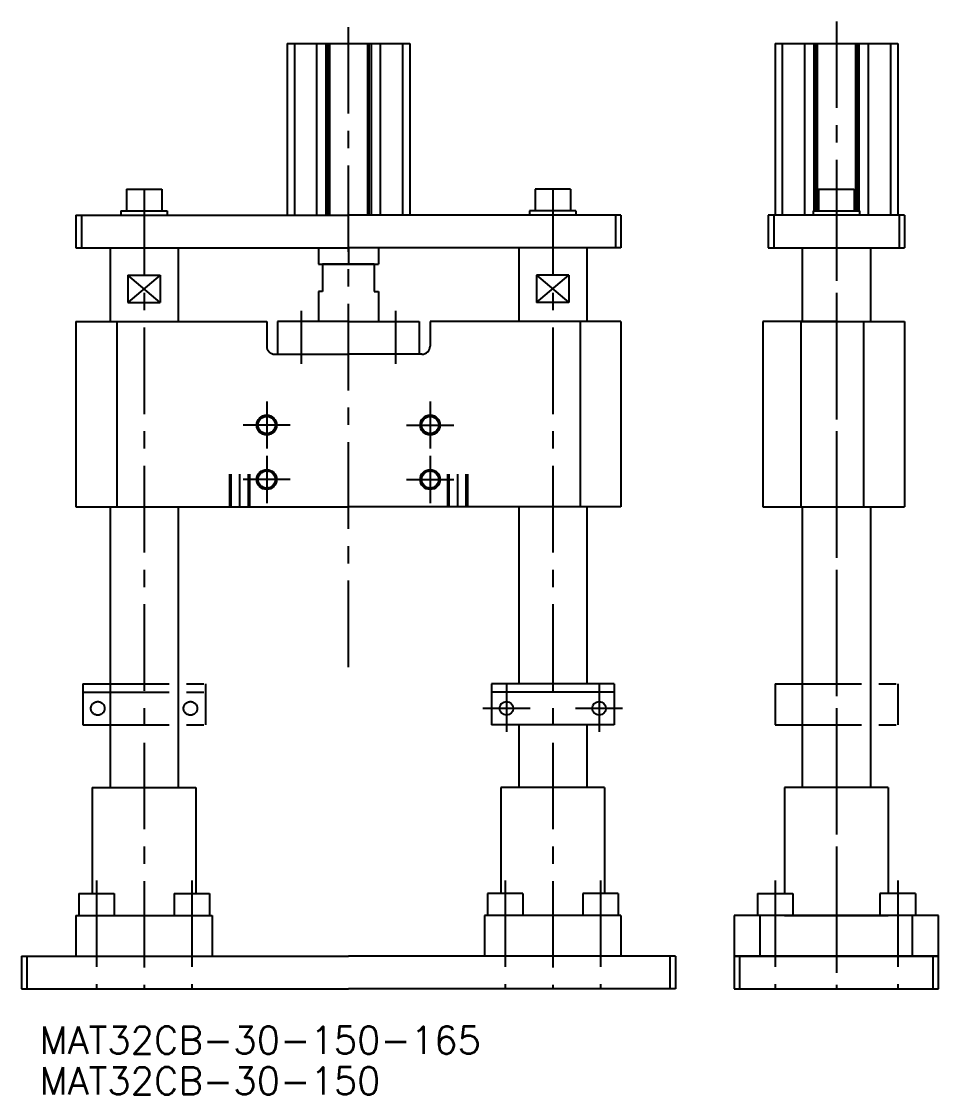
# Model space of a CAD drawing. Extents: x -743 to 138, y -199 to 310.
# Drawn here: x -743.3 to -406.7, y -198.8 to 195.1 of the extents above; entities that cross this region are included whole.
import ezdxf

# ---------------------------------------------------------------- set-up
doc = ezdxf.new("R2010")
doc.units = 0
for name, pattern in [('CENTER', [50.8, 31.75, -6.35, 6.35, -6.35]), ('DASHED', [19.05, 12.7, -6.35]), ('PHANTOM', [63.5, 31.75, -6.35, 6.35, -6.35, 6.35, -6.35])]:
    doc.linetypes.add(name, pattern=pattern)
doc.layers.get('0').update_dxf_attribs({"linetype": 'CONTINUOUS'})
doc.layers.add('CENTER', color=1, linetype='CONTINUOUS')
doc.styles.get("Standard").update_dxf_attribs({"font": 'txt.shx', "height": 3, "bigfont": 'bigfont.shx'})

msp = doc.modelspace()

# ---------------------------------------------------------------- linework, layer by layer
at = {"color": 7, "linetype": 'CONTINUOUS'}
for p, q in [((-645.77, 187), (-645.77, 124)), ((-645.77, 187), (-623.27, 187)), ((-643.12, 187), (-643.12, 124)), ((-634.97, 187), (-634.97, 124)), ((-631.57, 187), (-631.57, 124)), ((-630.77, 187), (-630.77, 124)), ((-630.27, 187), (-630.27, 124)), ((-623.27, 187), (-600.77, 187)), ((-616.27, 187), (-616.27, 124)), ((-615.77, 187), (-615.77, 124)), ((-614.97, 187), (-614.97, 124)), ((-611.57, 187), (-611.57, 124)), ((-603.43, 187), (-603.43, 124)), ((-600.77, 187), (-600.77, 124)), ((-466.68, 187), (-466.68, 124)), ((-466.68, 187), (-444.18, 187)), ((-464.02, 187), (-464.02, 124)), ((-455.88, 187), (-455.88, 124)), ((-452.48, 187), (-452.48, 125.6)), ((-451.68, 187), (-451.68, 125.6)), ((-451.18, 187), (-451.18, 125.6)), ((-444.18, 187), (-421.68, 187)), ((-437.18, 187), (-437.18, 125.6)), ((-436.68, 187), (-436.68, 125.6)), ((-435.88, 187), (-435.88, 125.6)), ((-432.48, 187), (-432.48, 124)), ((-424.34, 187), (-424.34, 124)), ((-421.68, 187), (-421.68, 124)), ((-704.77, 133.6), (-691.77, 133.6)), ((-704.77, 133.6), (-704.77, 125.6)), ((-691.77, 133.6), (-691.77, 125.6)), ((-541.77, 133.6), (-554.77, 133.6)), ((-554.77, 133.6), (-554.77, 125.6)), ((-541.77, 133.6), (-541.77, 125.6)), ((-450.68, 133.6), (-437.68, 133.6)), ((-450.68, 133.6), (-450.68, 125.6)), ((-437.68, 133.6), (-437.68, 125.6)), ((-723.27, 124), (-623.27, 124)), ((-723.27, 124), (-723.27, 112)), ((-721.27, 124), (-721.27, 112)), ((-706.77, 125.6), (-689.77, 125.6)), ((-706.77, 125.6), (-706.77, 124)), ((-689.77, 125.6), (-689.77, 124)), ((-523.27, 124), (-623.27, 124)), ((-539.77, 125.6), (-556.77, 125.6)), ((-556.77, 125.6), (-556.77, 124)), ((-539.77, 125.6), (-539.77, 124)), ((-525.27, 124), (-525.27, 112)), ((-523.27, 124), (-523.27, 112)), ((-419.18, 124), (-469.18, 124)), ((-469.18, 124), (-469.18, 112)), ((-467.18, 124), (-467.18, 112)), ((-452.68, 125.6), (-435.68, 125.6)), ((-452.68, 125.6), (-452.68, 124)), ((-435.68, 125.6), (-435.68, 124)), ((-421.18, 124), (-421.18, 112)), ((-419.18, 124), (-419.18, 112)), ((-723.27, 112), (-623.27, 112)), ((-723.27, 112), (-710.77, 112)), ((-710.77, 112), (-710.77, 85)), ((-710.77, 112), (-685.77, 112)), ((-685.77, 112), (-685.77, 85)), ((-634.27, 112), (-634.27, 106)), ((-523.27, 112), (-623.27, 112)), ((-623.27, 112), (-623.27, 106)), ((-612.27, 112), (-612.27, 106)), ((-560.77, 112), (-560.77, 85)), ((-535.77, 112), (-535.77, 85)), ((-469.18, 112), (-419.18, 112)), ((-456.68, 112), (-456.68, 85)), ((-431.68, 112), (-431.68, 85)), ((-634.27, 106), (-612.27, 106)), ((-632.77, 106), (-632.77, 96)), ((-613.77, 106), (-632.77, 106)), ((-613.77, 106), (-613.77, 96)), ((-692.34, 92), (-704.21, 102)), ((-692.34, 102), (-704.21, 92)), ((-704.21, 102), (-704.21, 92)), ((-704.21, 102), (-692.34, 102)), ((-692.34, 102), (-692.34, 92)), ((-554.21, 102), (-542.34, 92)), ((-554.21, 92), (-542.34, 102)), ((-554.21, 102), (-554.21, 92)), ((-542.34, 102), (-554.21, 102)), ((-542.34, 102), (-542.34, 92)), ((-634.27, 96), (-634.27, 85)), ((-632.77, 96), (-634.27, 96)), ((-613.77, 96), (-612.27, 96)), ((-612.27, 96), (-612.27, 85)), ((-704.21, 92), (-692.34, 92)), ((-542.34, 92), (-554.21, 92)), ((-723.27, 85), (-723.27, 17)), ((-723.27, 85), (-653.27, 85)), ((-723.27, 85), (-710.77, 85)), ((-708.27, 85), (-708.27, 17)), ((-653.27, 85), (-653.27, 76)), ((-623.27, 85), (-649.27, 85)), ((-649.27, 85), (-649.27, 73)), ((-623.27, 85), (-597.27, 85)), ((-597.27, 85), (-597.27, 73)), ((-523.27, 85), (-593.27, 85)), ((-593.27, 85), (-593.27, 76)), ((-538.27, 85), (-538.27, 17)), ((-523.27, 85), (-523.27, 17)), ((-471.18, 85), (-471.18, 17)), ((-444.18, 85), (-471.18, 85)), ((-457.18, 85), (-457.18, 17)), ((-456.68, 85), (-431.68, 85)), ((-444.18, 85), (-419.18, 85)), ((-434.18, 85), (-434.18, 17)), ((-419.18, 85), (-419.18, 17)), ((-650.27, 73), (-623.27, 73)), ((-596.27, 73), (-623.27, 73)), ((-723.27, 17), (-623.27, 17)), ((-723.27, 17), (-710.77, 17)), ((-710.77, 17), (-710.77, -86)), ((-685.77, 17), (-685.77, -86)), ((-523.27, 17), (-623.27, 17)), ((-560.77, 17), (-560.77, -48)), ((-535.77, 17), (-535.77, -48)), ((-471.18, 17), (-419.18, 17)), ((-456.68, 17), (-431.68, 17)), ((-456.68, 17), (-456.68, -86)), ((-431.68, 17), (-431.68, -86)), ((-570.77, -48), (-570.77, -63)), ((-525.77, -48), (-570.77, -48)), ((-525.77, -51), (-570.77, -51)), ((-525.77, -48), (-525.77, -63)), ((-525.77, -63), (-570.77, -63)), ((-560.77, -63), (-560.77, -86)), ((-535.77, -63), (-535.77, -86)), ((-717.27, -86), (-717.27, -125)), ((-717.27, -86), (-698.27, -86)), ((-698.27, -86), (-679.27, -86)), ((-679.27, -86), (-679.27, -125)), ((-567.27, -86), (-567.27, -125)), ((-548.27, -86), (-567.27, -86)), ((-529.27, -86), (-548.27, -86)), ((-529.27, -86), (-529.27, -125)), ((-463.18, -86), (-463.18, -125)), ((-425.18, -86), (-463.18, -86)), ((-425.18, -86), (-431.68, -86)), ((-425.18, -86), (-425.18, -125)), ((-722.27, -125), (-709.27, -125)), ((-722.27, -125), (-722.27, -133)), ((-709.27, -125), (-709.27, -133)), ((-687.27, -125), (-687.27, -133)), ((-687.27, -125), (-674.27, -125)), ((-674.27, -125), (-674.27, -133)), ((-572.27, -125), (-572.27, -133)), ((-559.27, -125), (-572.27, -125)), ((-559.27, -125), (-559.27, -133)), ((-537.27, -125), (-537.27, -133)), ((-524.27, -125), (-537.27, -125)), ((-524.27, -125), (-524.27, -133)), ((-473.18, -125), (-473.18, -133)), ((-473.18, -125), (-460.18, -125)), ((-460.18, -125), (-460.18, -133)), ((-428.18, -125), (-428.18, -133)), ((-415.18, -125), (-428.18, -125)), ((-415.18, -125), (-415.18, -133)), ((-723.27, -133), (-698.27, -133)), ((-723.27, -133), (-723.27, -148)), ((-698.27, -133), (-673.27, -133)), ((-673.27, -133), (-673.27, -148)), ((-548.27, -133), (-573.27, -133)), ((-573.27, -133), (-573.27, -148)), ((-523.27, -133), (-548.27, -133)), ((-523.27, -133), (-523.27, -148)), ((-444.18, -133), (-481.68, -133)), ((-481.68, -133), (-481.68, -148)), ((-472.13, -148), (-472.13, -133)), ((-463.18, -133), (-425.18, -133)), ((-406.68, -133), (-444.18, -133)), ((-416.23, -148), (-416.23, -133)), ((-406.68, -148), (-406.68, -133)), ((-743.27, -148), (-623.27, -148)), ((-743.27, -148), (-743.27, -160)), ((-741.27, -148), (-741.27, -160)), ((-723.27, -148), (-673.27, -148)), ((-503.27, -148), (-623.27, -148)), ((-523.27, -148), (-573.27, -148)), ((-505.27, -148), (-505.27, -160)), ((-503.27, -148), (-503.27, -160)), ((-481.68, -148), (-406.68, -148)), ((-444.18, -148), (-481.68, -148)), ((-444.18, -148), (-481.68, -148)), ((-481.68, -148), (-481.68, -160)), ((-479.68, -148), (-479.68, -160)), ((-406.68, -148), (-444.18, -148)), ((-408.68, -160), (-408.68, -148)), ((-406.68, -160), (-406.68, -148)), ((-743.27, -160), (-623.27, -160)), ((-503.27, -160), (-623.27, -160)), ((-481.68, -160), (-406.68, -160))]:
    msp.add_line(p, q, dxfattribs=at)
at = {"color": 3, "linetype": 'DASHED'}
for p, q in [((-666.92, 29), (-666.92, 17)), ((-666.42, 29), (-666.42, 17)), ((-660.12, 29), (-660.12, 17)), ((-659.62, 29), (-659.62, 17)), ((-586.92, 29), (-586.92, 17)), ((-586.42, 29), (-586.42, 17)), ((-580.12, 29), (-580.12, 17)), ((-579.62, 29), (-579.62, 17))]:
    msp.add_line(p, q, dxfattribs=at)
at = {"color": 3, "linetype": 'PHANTOM'}
for p, q in [((-720.77, -48), (-675.77, -48)), ((-720.77, -48), (-720.77, -63)), ((-720.77, -51), (-675.77, -51)), ((-675.77, -48), (-675.77, -63)), ((-466.68, -48), (-421.68, -48)), ((-466.68, -48), (-466.68, -63)), ((-421.68, -48), (-421.68, -63)), ((-720.77, -63), (-675.77, -63)), ((-466.68, -63), (-421.68, -63))]:
    msp.add_line(p, q, dxfattribs=at)
at = {"color": 7, "linetype": 'CONTINUOUS'}
for centre, radius in [((-653.27, 47), 3.65), ((-653.27, 47), 3.15), ((-593.27, 47), 3.65), ((-593.27, 47), 3.15), ((-653.27, 27), 3.65), ((-653.27, 27), 3.15), ((-593.27, 27), 3.65), ((-593.27, 27), 3.15), ((-565.27, -57), 2.5), ((-531.27, -57), 2.5)]:
    msp.add_circle(centre, radius, dxfattribs=at)
at = {"color": 3, "linetype": 'PHANTOM'}
for centre in [(-715.27, -57), (-681.27, -57)]:
    msp.add_circle(centre, 2.5, dxfattribs=at)
at = {"color": 7, "linetype": 'CONTINUOUS'}
for centre, start, end in [((-650.27, 76), 180, 270), ((-596.27, 76), 270, 360)]:
    msp.add_arc(centre, 3, start, end, dxfattribs=at)
at = {"layer": 'CENTER', "color": 1, "linetype": 'CENTER'}
for p, q in [((-623.27, -41.87), (-623.27, 195.14)), ((-444.18, 195.14), (-444.18, -160)), ((-698.27, 133.6), (-698.27, -160)), ((-548.27, 133.6), (-548.27, -160)), ((-444.18, 133.6), (-444.18, -160)), ((-640.59, 88.93), (-640.59, 69.45)), ((-605.95, 88.93), (-605.95, 69.45)), ((-653.27, 55.65), (-653.27, 38.35)), ((-593.27, 55.65), (-593.27, 38.35)), ((-644.62, 47), (-661.92, 47)), ((-601.92, 47), (-584.62, 47)), ((-653.27, 35.65), (-653.27, 18.35)), ((-593.27, 35.65), (-593.27, 18.35)), ((-663.27, 29), (-663.27, 17)), ((-583.27, 29), (-583.27, 17)), ((-644.62, 27), (-661.92, 27)), ((-601.92, 27), (-584.62, 27)), ((-565.27, -48.35), (-565.27, -65.65)), ((-531.27, -48.35), (-531.27, -65.65)), ((-556.62, -57), (-573.92, -57)), ((-522.62, -57), (-539.92, -57)), ((-715.77, -120.16), (-715.77, -160)), ((-680.77, -120.16), (-680.77, -160)), ((-565.77, -120.16), (-565.77, -160)), ((-530.77, -120.16), (-530.77, -160)), ((-466.68, -120.16), (-466.68, -160)), ((-421.68, -120.16), (-421.68, -160))]:
    msp.add_line(p, q, dxfattribs=at)

# ---------------------------------------------------------------- texts
at = {"linetype": 'CONTINUOUS'}
for s, p in [('MAT32CB-30-150-165', (-736.66, -183.75)), ('MAT32CB-30-150', (-736.66, -198.75))]:
    msp.add_text(s, height=10, dxfattribs=at).set_placement(p)

doc.saveas('drawing.dxf')
